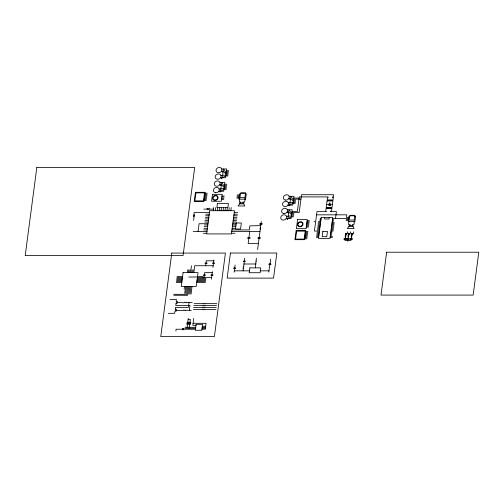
<?xml version="1.0" encoding="UTF-8"?>
<svg xmlns="http://www.w3.org/2000/svg" width="504" height="504" viewBox="0 0 504 504"><rect width="100%" height="100%" fill="white"/><g stroke="black" fill="none" stroke-linecap="round" stroke-linejoin="round"><path stroke-width="0.76" d="M176.009 311.333L176.268 309.349M177.055 303.427L177.32 301.436M175.877 330.964L176.104 329.238L195.495 329.238M184.136 289.233L184.508 286.436M193.599 220.418L194.078 216.821L193.372 216.531L194.361 216.121L193.309 215.8L194.582 215.416L193.309 215.063L194.563 214.572L193.958 214.042L194.153 212.587L209.469 212.594M184.716 293.328L185.629 286.436M187.431 272.614L187.797 269.823M188.414 272.614L188.786 269.823M185.73 293.328L186.637 286.436M187.753 286.436L186.713 294.317L173.779 294.317M189.58 272.614L189.951 269.823M190.569 272.614L191.47 265.747M188.83 286.436L187.633 295.3L173.697 295.262M188.874 294.109L189.888 286.436M191.722 272.614L192.087 269.823M198.047 231.594L199.086 223.726L208.001 223.726M189.951 294.109L190.966 286.436M192.818 272.614L193.183 269.823M189.038 302.438L188.389 307.371L175.461 307.371L175.304 309.708M193.801 272.614L194.708 265.747L213.161 265.747M191.029 294.109L192.043 286.436M189.157 328.28L190.342 319.322L188.168 319.322M202.954 277.534L203.074 276.601L197.511 276.601M204.076 277.534L204.359 275.379M204.366 274.869L204.656 272.639L212.247 272.639M205.651 265.747L205.934 263.573M206.004 263.063L206.3 260.795L213.809 260.795M213.312 210.697L213.727 207.566M215.29 210.697L215.706 207.566M217.218 210.697L217.633 207.566M219.958 192.03L220.015 191.57M220.815 185.548L220.872 185.081M221.741 178.529L221.798 178.069M222.592 172.04L222.655 171.581M219.177 210.697L219.593 207.566M211.384 279.185L211.888 275.379M211.957 274.869L212.373 271.688M212.927 267.479L213.469 263.397M213.532 262.886L213.923 259.932M221.061 210.697L221.47 207.566M223.026 210.697L223.442 207.566M225.017 210.697L225.433 207.566M226.926 210.697L227.336 207.566M228.829 210.697L229.244 207.566M230.819 210.697L231.235 207.566M239.608 199.156L239.23 202.022L240.811 202.022L240.692 202.904M240.528 193.29L239.967 197.524L244.969 197.524L245.593 192.793L240.988 192.793L240.528 193.29L245.53 193.29M239.715 203.837L239.835 202.904L243.823 202.904L243.703 203.837L244.824 205.991L238.02 205.991L239.715 203.837L243.703 203.837M242.966 202.904L243.086 202.022L244.667 202.022L245.12 198.519M234.146 272.217L234.637 268.462M234.7 267.977L235.091 265.022M243.06 270.837L243.319 268.865L242.915 268.582L243.76 267.977L243.199 267.353L243.835 266.78L243.243 266.232L243.722 265.829L244.276 261.62M244.339 261.135L244.73 258.18M248.825 238.354L248.144 243.489L258.401 243.489M248.932 237.504L249.713 231.594M257.613 249.48L259.081 238.354M259.195 237.504L260.253 229.446L260.669 229.251L259.988 229.081L260.669 228.797L260.02 228.469L260.826 228.211L260.058 227.966L260.48 227.726L260.933 224.274M261.047 223.423L261.299 221.533M255.301 267.857L255.931 263.126L255.641 262.653L256.347 261.923L255.761 261.444L256.549 260.889L255.982 260.297L256.58 258.18M268.802 272.135L269.791 264.619M270.012 264.134L270.667 259.144M287.305 219.372L287.368 218.912M288.162 212.883L288.225 212.423M289.088 205.871L289.151 205.412M289.945 199.382L290.008 198.923M324.702 217.413L324.494 218.982L329.099 218.988L329.307 217.413M328.986 205.594L329.332 202.961M329.742 205.594L330.089 202.961M330.265 205.386L330.334 204.826M330.719 211.63L330.794 211.069M332.583 197.48L332.659 196.919M335.506 218.471L336.407 211.642L331.474 211.642L331.871 208.637L326.056 208.637L325.66 211.642L316.978 211.642L314.42 231.059L319.448 231.059M345.813 233.106L345.662 234.278L346.027 234.278M345.082 239.394L344.95 240.421L350.998 240.421L351.137 239.394M345.202 238.474L346.311 239.394L343.854 239.394L345.202 238.474L345.423 236.804M345.599 235.469L346.399 233.793L345.725 233.793M346.626 234.763L346.752 233.793L347.407 233.793L347.678 231.771M348.9 221.666L348.522 224.532L350.104 224.532L349.99 225.42M349.82 215.8L349.259 220.04L354.262 220.04L354.892 215.303L350.286 215.303L349.82 215.8L354.822 215.8M349.007 226.353L349.127 225.42L353.121 225.42L352.995 226.353L354.117 228.501L347.319 228.501L349.007 226.353L352.995 226.353M348.655 233.106L348.503 234.278L348.869 234.278M347.691 241.183L347.924 239.394M348.05 238.474L349.159 239.394L346.695 239.394L348.05 238.474L348.264 236.804M348.44 235.469L349.24 233.793L348.566 233.793M349.467 234.763L349.593 233.793L350.249 233.793L350.519 231.771M352.258 225.42L352.378 224.532L353.959 224.532L354.413 221.036M351.256 238.48L352.365 239.394L349.908 239.394L351.256 238.48L351.477 236.804M351.653 235.469L352.454 233.793L351.779 233.793M351.868 233.106L351.71 234.278L352.082 234.278M352.674 234.763L352.806 233.793L353.462 233.793L353.726 231.771M187.097 327.291L188.294 318.345M193.738 318.427L192.811 325.319L196.012 325.319M189.302 310.332L189.983 305.443L175.72 305.437L176.211 303.106M190.625 323.001L189.006 323.631M186.845 323.599L188.464 323.007M177.143 302.791L175.972 303.521L176.501 303.452M176.098 310.647L174.907 311.333L174.642 313.324L168.204 313.324M175.537 309.355L175.197 309.38L176.179 310.004M260.757 225.641L249.814 225.868L249.278 229.918L231.953 229.918M202.306 326.296L205.701 326.264M221.785 168.991A3.03 2.589 -25 0 1 218.345 172.759A3.03 2.589 -25 0 1 216.789 168.55A3.03 2.589 -25 0 1 221.785 168.991L226.63 168.96L225.471 177.729L220.62 177.729M226.397 170.724L228.703 170.724M221.477 171.24L223.184 171.24L225.981 173.867L228.287 173.867M222.371 171.814L222.875 171.814M226.258 171.769L228.564 171.769M228.425 172.822L226.12 172.822L223.48 168.96L222.327 177.729L225.704 175.965L228.01 175.965M228.148 174.919L220.922 175.449A3.03 2.589 -25 0 0 215.933 175.039A3.03 2.589 -25 0 0 217.489 179.248A3.03 2.589 -25 0 0 220.935 175.48M221.514 178.296L222.018 178.296M220.009 182.492A3.03 2.589 -25 0 1 216.562 186.266A3.03 2.589 -25 0 1 215.006 182.051A3.03 2.589 -25 0 1 220.009 182.492L224.847 182.467L223.694 191.23L218.837 191.23M224.614 184.225L226.92 184.225M219.694 184.741L221.401 184.741L224.204 187.375L226.504 187.375M220.588 185.314L221.099 185.314M224.475 185.277L226.781 185.277M226.643 186.322L224.343 186.322L221.703 182.467L220.544 191.23L223.927 189.472L226.227 189.472M226.365 188.42L219.139 188.956M219.738 191.803L220.242 191.803M205.002 193.208L207.308 193.208M240.458 193.813L239.627 193.813L238.921 199.156L245.587 199.156L246.292 193.813L245.461 193.813M204.863 194.254L207.169 194.254M237.176 194.909L239.482 194.909M204.725 195.306L207.031 195.306M237.037 195.962L239.343 195.962M221.955 196.043L224.255 196.043M204.586 196.352L206.892 196.352M289.126 196.302L293.983 196.302L292.824 205.065L287.973 205.065M236.899 197.007L239.205 197.007M221.817 197.089L224.116 197.089M328.022 197.203L328.608 197.203M332.331 197.203L332.917 197.203M204.448 197.404L206.753 197.404M236.76 198.059L239.066 198.059M293.75 198.059L299.13 198.059M204.309 198.45L206.615 198.45M221.621 198.544L223.927 198.544M288.83 198.576L290.531 198.576L293.334 201.209L295.634 201.209M239.337 198.803L239.954 198.803M244.774 198.803L245.391 198.803M293.612 199.112L300.945 199.112M289.724 199.149L290.228 199.149M204.17 199.502L206.476 199.502M221.483 199.59L223.789 199.59M295.772 200.157L293.473 200.157L290.833 196.302L289.674 205.065L293.057 203.307L295.357 203.307M327.134 200.441L332.949 200.441M204.032 200.548L206.338 200.548M295.495 202.255L288.269 202.791A3.03 2.589 -25 0 0 283.286 202.375A3.03 2.589 -25 0 0 284.836 206.59A3.03 2.589 -25 0 0 288.282 202.816M326.63 204.278L328.224 204.876M328.476 204.278L329.162 204.278M329.912 204.278L332.445 204.278M330.007 205.109L330.593 205.109M288.868 205.638L289.372 205.638M326.126 208.114L331.941 208.114M203.862 209.129L206.722 209.129L207.087 208.593L207.339 209.399L207.799 208.593L208.076 209.538L208.612 208.499L208.952 209.437L209.469 208.536L209.822 209.129L213.52 209.129M287.343 209.803L292.2 209.803L291.041 218.572L286.19 218.572M326.157 211.352L326.743 211.352M330.466 211.352L331.046 211.352M291.967 211.567L297.354 211.554L299.288 196.907L327.6 196.913L327.203 199.918L333.018 199.918L333.705 194.727L301.524 194.727L299.162 212.612L291.829 212.612M287.047 212.083L288.754 212.083L291.551 214.71L293.851 214.71M234.24 212.594L237.674 212.594M287.942 212.657L288.446 212.657M293.989 213.664L291.69 213.664L289.05 209.803L287.897 218.572L291.274 216.808L293.58 216.808M205.821 214.219L209.254 214.219M234.026 214.219L237.46 214.219M316.562 214.83L346.815 214.83L346.475 217.426L348.774 217.426M205.619 215.756L209.053 215.756M233.825 215.756L237.258 215.756M293.712 215.762L286.493 216.292A3.03 2.589 -25 0 0 281.503 215.882A3.03 2.589 -25 0 0 283.059 220.091A3.03 2.589 -25 0 0 286.499 216.323M349.751 216.329L348.919 216.329L348.214 221.666L354.879 221.666L355.585 216.329L354.753 216.329M205.412 217.325L208.845 217.325M233.617 217.325L237.05 217.325M320.072 218.471L321.111 218.471M332.621 218.471L348.636 218.471M205.204 218.919L208.637 218.919M233.409 218.925L236.842 218.925M287.085 219.146L287.589 219.146M319.933 219.523L320.972 219.523M332.483 219.523L333.635 219.523M346.198 219.523L348.497 219.523M204.989 220.513L208.423 220.513M233.194 220.513L236.628 220.513M319.794 220.569L320.834 220.569M332.344 220.569L333.497 220.569M346.059 220.569L348.359 220.569M307.131 220.708L309.437 220.708M348.636 221.313L349.247 221.313M354.073 221.313L354.684 221.313M314.03 221.59L314.817 221.59M318.396 221.621L320.695 221.621M332.205 221.621L333.358 221.621M306.993 221.754L309.298 221.754M204.788 222.05L208.221 222.05M232.993 222.05L236.426 222.05M318.257 222.667L320.557 222.667M332.067 222.667L334.366 222.667M306.854 222.806L309.16 222.806M259.812 223.423L262.282 223.423M232.772 223.726L236.206 223.726M318.118 223.719L320.418 223.719M331.928 223.719L334.228 223.719M306.716 223.852L309.021 223.852M259.699 224.274L262.174 224.274M317.98 224.765L320.279 224.765M331.789 224.765L334.089 224.765M306.583 224.904L308.883 224.904M204.404 224.986L207.837 224.986M232.609 224.986L236.042 224.986M317.841 225.817L320.141 225.817M331.651 225.817L333.957 225.817M306.445 225.95L308.744 225.95M204.183 226.661L207.617 226.661M232.382 226.661L235.815 226.661M317.703 226.863L320.002 226.863M331.512 226.863L333.818 226.863M306.306 227.002L308.606 227.002M317.564 227.915L319.864 227.915M331.374 227.915L333.679 227.915M203.956 228.344L207.39 228.344M232.161 228.344L235.595 228.344M317.425 228.961L319.725 228.961M331.235 228.961L333.541 228.961M203.755 229.912L207.188 229.912M317.287 230.013L319.586 230.013M331.096 230.013L333.402 230.013M330.958 231.059L333.264 231.059M305.72 231.443L308.02 231.443M193.208 231.594L206.961 231.594M231.733 231.594L259.969 231.594M317.01 232.111L319.309 232.111M330.819 232.111L331.972 232.111M305.582 232.495L307.881 232.495M316.871 233.157L319.171 233.157M330.681 233.157L331.834 233.157M203.307 233.27L206.741 233.27M231.512 233.27L234.946 233.27M305.443 233.541L307.742 233.541M316.733 234.209L319.032 234.209M330.542 234.209L331.695 234.209M305.304 234.593L307.604 234.593M316.594 235.255L318.9 235.255M330.404 235.255L331.556 235.255M305.166 235.639L307.465 235.639M316.455 236.307L318.761 236.307M330.271 236.307L332.571 236.307M305.027 236.691L307.327 236.691M316.317 237.352L318.623 237.352M330.133 237.352L332.432 237.352M247.697 237.504L250.167 237.504M257.96 237.504L260.429 237.504M304.889 237.737L307.188 237.737M247.59 238.354L250.06 238.354M257.846 238.354L260.316 238.354M343.974 238.474L346.437 238.474M346.815 238.474L349.278 238.474M350.028 238.48L352.485 238.48M304.75 238.789L307.049 238.789M243.375 261.135L245.272 261.135M243.312 261.62L245.209 261.62M212.625 262.886L214.584 262.886M205.09 263.063L207.049 263.063M212.556 263.397L214.515 263.397M205.021 263.573L206.98 263.573M243.961 263.995L255.811 263.995M270.768 264.096L268.972 264.096L270.894 264.134M268.934 264.619L270.831 264.619M233.736 267.977L235.633 267.977M233.673 268.462L235.57 268.462M234.328 270.837L249.474 270.837M260.373 270.843L268.966 270.843M203.44 274.869L205.399 274.869M211.044 274.869L213.003 274.869M203.377 275.379L205.33 275.379M210.974 275.379L212.934 275.379M177.005 276.601L182.568 276.601M188.767 277.005L197.486 277.005M176.885 277.534L182.448 277.534M197.392 277.534L211.674 277.534M176.746 278.548L182.309 278.548M197.259 278.548L205.978 278.548M176.608 279.594L182.171 279.594M197.121 279.594L205.84 279.594M176.488 280.514L182.051 280.514M196.995 280.514L205.72 280.514M176.362 281.471L181.925 281.471M196.869 281.471L205.594 281.471M176.224 282.517L181.787 282.517M196.73 282.517L205.456 282.517M170.031 299.483L176.444 299.483L176.186 301.461L177.225 302.129M192.244 302.419L186.915 302.419L186.467 302.772L185.97 302.161L185.239 302.74L184.672 302.148L183.954 302.784L177.181 302.463M194.09 303.654L202.703 303.654L203.087 303.313L203.736 303.956L204.454 303.326L205.008 303.943L205.657 303.313L206.155 303.647L216.777 303.647M193.832 305.613L202.438 305.613L202.828 305.279L203.477 305.915L204.196 305.292L204.75 305.903L205.399 305.279L205.897 305.607L216.518 305.607M193.58 307.497L202.192 307.497L202.583 307.156L203.232 307.799L203.95 307.169L204.504 307.786L205.153 307.156L205.645 307.49L216.273 307.49M193.316 309.5L201.928 309.5L202.318 309.16L202.967 309.803L203.685 309.173L204.24 309.79L204.889 309.16L205.386 309.494L216.008 309.494M176.205 310.3L182.908 310.615L183.632 310.029L184.181 310.615L184.924 309.979L185.541 310.678L185.907 310.307L191.344 310.338M202.173 327.304L205.563 327.304M202.054 328.217L205.443 328.217M185.031 328.28L195.621 328.28M201.921 329.213L205.311 329.213L206.092 323.316L193.082 323.284M185.113 327.272L195.747 327.304M182.75 329.893L182.322 328.482M36.824 167.479L25.2 255.604L183.059 255.61L194.683 167.492L36.824 167.479M171.769 253.071L160.757 336.571L214.402 336.571L225.42 253.077L171.769 253.071M183.097 272.614L181.27 286.436L196.213 286.436L198.041 272.614L183.097 272.614M195.426 192.308L194.216 201.449L203.918 201.449L205.122 192.308L195.426 192.308M195.905 192.893L194.853 200.863L203.433 200.863L204.485 192.893L195.905 192.893M183.758 328.457L183.563 329.918L182.53 329.238L183.758 328.457M209.721 210.697L206.659 233.919L231.424 233.925L234.492 210.697L209.721 210.697M212.48 194.33L211.567 201.272L221.262 201.272L222.182 194.33L212.48 194.33M196.144 324.33L195.357 330.277L201.783 330.277L202.564 324.33L196.144 324.33M217.413 203.509L216.89 207.465L227.915 207.465L228.438 203.509L217.413 203.509M230.454 253.014L227.147 278.12L273.54 278.12L276.847 253.014L230.454 253.014M236.256 222.995L235.463 228.986L240.559 228.986L241.353 222.995L236.256 222.995M249.871 267.857L249.228 272.714L260.096 272.721L260.738 267.857L249.871 267.857M296.138 230.548L294.935 239.683L304.63 239.683L305.834 230.548L296.138 230.548M297.587 219.549L296.383 228.684L306.079 228.684L307.289 219.549L297.587 219.549M296.623 231.128L295.571 239.098L304.145 239.104L305.197 231.128L296.623 231.128M321.25 217.413L318.478 238.417L329.988 238.417L332.76 217.413L321.25 217.413M322.862 231.38L322.157 236.691L326.768 236.691L327.468 231.38L322.862 231.38M327.065 200.964L326.195 207.585L332.01 207.585L332.879 200.964L327.065 200.964M345.303 235.469L345.127 236.804L345.719 236.804L345.895 235.469L345.303 235.469M346.072 233.938L345.983 234.612L346.072 233.938M348.144 235.469L347.968 236.804L348.566 236.804L348.743 235.469L348.144 235.469M348.919 233.938L348.825 234.612L348.919 233.938M351.357 235.469L351.181 236.804L351.773 236.804L351.95 235.469L351.357 235.469M352.126 233.938L352.038 234.612L352.126 233.938M386.656 252.227L381.005 295.079L473.149 295.086L478.8 252.227L386.656 252.227M188.591 322.289L186.732 324.28L188.345 324.305L186.971 322.289L188.591 322.289M190.783 322.283L188.88 324.293L190.468 324.311L189.139 322.283L190.783 322.283M215.706 192.755A3.03 2.589 -25 0 0 219.152 188.981A3.03 2.589 -25 0 0 214.15 188.54A3.03 2.589 -25 0 0 215.706 192.755M285.692 200.101A3.03 2.589 -25 0 0 289.139 196.327A3.03 2.589 -25 0 0 284.136 195.886A3.03 2.589 -25 0 0 285.692 200.101M283.909 213.602A3.03 2.589 -25 0 0 287.356 209.834A3.03 2.589 -25 0 0 282.36 209.393A3.03 2.589 -25 0 0 283.909 213.602M214.956 200A2.375 2.029 -25 0 0 217.533 196.957A2.375 2.029 -25 0 0 213.576 196.762A2.375 2.029 -25 0 0 214.956 200M214.874 200.416A2.848 2.438 -25 0 0 217.967 196.768A2.848 2.438 -25 0 0 213.224 196.529A2.848 2.438 -25 0 0 214.874 200.416M299.83 226.75A2.848 2.438 -25 0 0 302.923 223.102A2.848 2.438 -25 0 0 298.179 222.863A2.848 2.438 -25 0 0 299.83 226.75M299.911 226.334A2.375 2.029 -25 0 0 302.488 223.291A2.375 2.029 -25 0 0 298.538 223.096A2.375 2.029 -25 0 0 299.911 226.334"/></g></svg>
